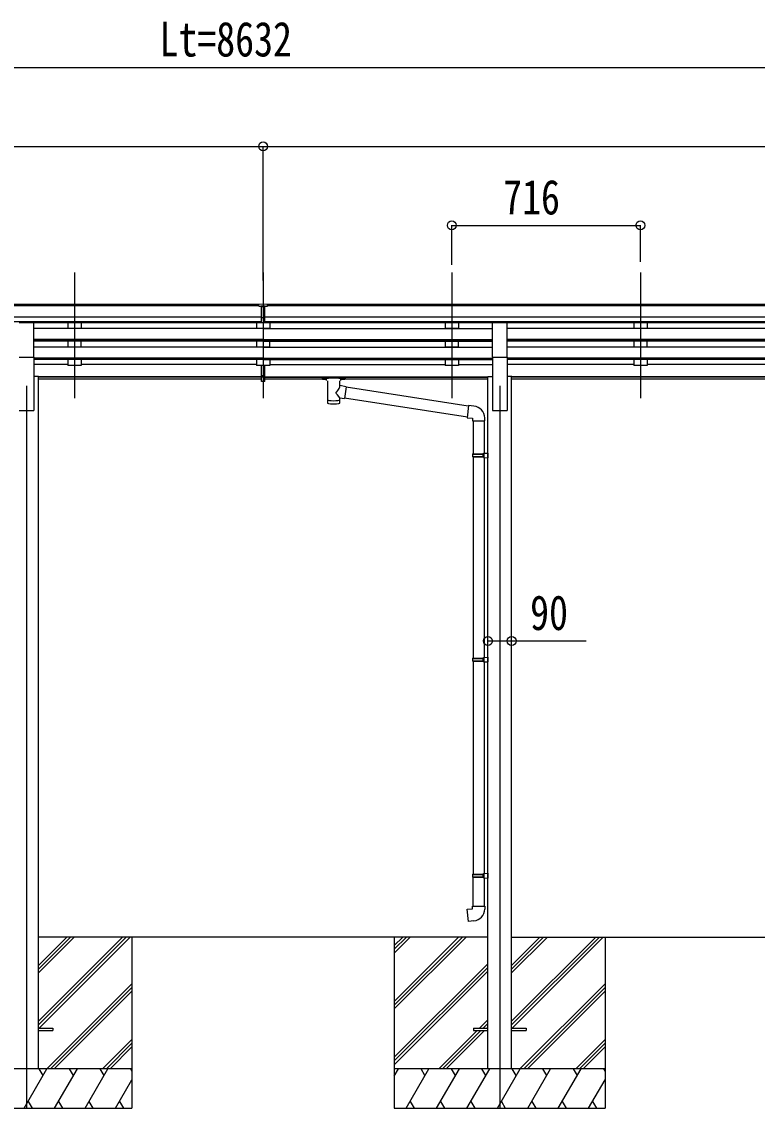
# Model space of a CAD drawing. Units: millimetres, scale not verified. Extents: x -16832 to 16820, y -11892 to 11880.
# Drawn here: x -4515 to -1723, y -6850 to -2723 of the extents above; entities that cross this region are included whole.
import ezdxf
from ezdxf.enums import TextEntityAlignment as Align

# ---------------------------------------------------------------- set-up
doc = ezdxf.new("R2010")
doc.units = ezdxf.units.MM
doc.header["$LTSCALE"] = 50
for name, color, linetype in [('0-4_YKK_12', 2, 'Continuous'), ('0-5_YKK_13', 4, 'Continuous'), ('0-6_YKK_A1', 4, 'Continuous'), ('0-7_YKK_D', 6, 'Continuous')]:
    doc.layers.add(name, color=color, linetype=linetype)
doc.styles.add('ＭＳ ゴシック', font='')
doc.styles.get('ＭＳ ゴシック').set_extended_font_data('MS Gothic')

msp = doc.modelspace()

# ---------------------------------------------------------------- linework, layer by layer
at = {"layer": '0-4_YKK_12'}
for p, q in [((-4314.72, -3675.6), (-4314.72, -4153.11)), ((-3598.72, -3675.6), (-3598.72, -4153.11)), ((-2882.72, -3675.6), (-2882.72, -4153.11)), ((-2166.72, -3675.6), (-2166.72, -4153.11)), ((-4496.72, -4106.43), (-4496.72, -6850)), ((-2700.72, -4106.43), (-2700.72, -6850))]:
    msp.add_line(p, q, dxfattribs=at)
at = {"layer": '0-5_YKK_13'}
for p, q in [((-3615.22, -3803.03), (-3615.22, -3795.19)), ((-3615.22, -3803.03), (-3605.22, -3803.03)), ((-3598.72, -3803.85), (-3605.22, -3803.45)), ((-3605.22, -3805.03), (-3592.22, -3805.03)), ((-3592.22, -3803.51), (-3598.72, -3803.83)), ((-3592.22, -3866.66), (-3592.22, -3801.39)), ((-4524.22, -3865.63), (-4469.22, -3865.63)), ((-4469.22, -3997.43), (-4469.22, -3865.63)), ((-3605.22, -3846.55), (-3598.72, -3846.72)), ((-3605.22, -3865.6), (-3598.72, -3866)), ((-3598.72, -3846.72), (-3592.22, -3846.55)), ((-3598.72, -3866), (-3592.22, -3865.6)), ((-2728.22, -3997.43), (-2728.22, -3865.63)), ((-2728.22, -3865.63), (-2673.22, -3865.63)), ((-2673.22, -3997.43), (-2673.22, -3865.63)), ((-4524.22, -3997.43), (-4469.22, -3997.43)), ((-2728.22, -3997.43), (-2673.22, -3997.43)), ((-3605.22, -4066.84), (-3605.22, -4029.36)), ((-3592.22, -4066.84), (-3592.22, -4029.36)), ((-3605.22, -4066.84), (-3592.22, -4066.84)), ((-3605.22, -4089.08), (-3605.22, -4066.84)), ((-3605.22, -4072.24), (-3592.22, -4072.24)), ((-3592.22, -4089.08), (-3592.22, -4066.84)), ((-3374.72, -4073.6), (-3374.72, -4079.36)), ((-3374.72, -4073.79), (-3374.72, -4075.33)), ((-3372.72, -4072.94), (-3289.72, -4072.94)), ((-3372.72, -4075.11), (-3289.72, -4075.11)), ((-3372.72, -4080.02), (-3358.22, -4080.02)), ((-3358.22, -4085.67), (-3358.22, -4079.12)), ((-3304.22, -4085.67), (-3304.22, -4079.12)), ((-3304.22, -4080.02), (-3289.72, -4080.02)), ((-3287.72, -4073.6), (-3287.72, -4079.36)), ((-3605.22, -4088.02), (-3598.72, -4088.42)), ((-3598.72, -4088.42), (-3592.22, -4088.02)), ((-3354.12, -4086.59), (-3354.14, -4172.03)), ((-3308.32, -4105.33), (-3308.32, -4086.59)), ((-3283.1, -4109.24), (-3308.32, -4105.32)), ((-3283.1, -4109.24), (-3290.12, -4154.5)), ((-2820.11, -4183.13), (-3283.42, -4111.25)), ((-3308.3, -4172.03), (-3308.33, -4151.36)), ((-3308.32, -4151.67), (-3290.12, -4154.5)), ((-2823.78, -4225.06), (-3289.85, -4152.76)), ((-2799.11, -4183.09), (-2819.95, -4181.26)), ((-2804.03, -4238.83), (-2758.03, -4238.83)), ((-2801.92, -4238.83), (-2801.92, -4364.07)), ((-2759.92, -4238.83), (-2759.92, -4361.51)), ((-2758.03, -4238.83), (-2758.03, -4227.92)), ((-2803.92, -4366.07), (-2802.92, -4364.07)), ((-2803.92, -4366.07), (-2759.92, -4366.07)), ((-2803.92, -4366.07), (-2803.92, -4374.07)), ((-2803.92, -4374.07), (-2759.92, -4374.07)), ((-2803.92, -4374.07), (-2802.92, -4376.07)), ((-2802.92, -4364.07), (-2759.92, -4364.07)), ((-2764.4, -4366.07), (-2764.83, -4364.07)), ((-2761.92, -4361.57), (-2745.92, -4361.1)), ((-2761.92, -4363.57), (-2761.92, -4361.57)), ((-2761.92, -4363.57), (-2759.92, -4363.57)), ((-2745.92, -4361.1), (-2745.92, -4379.04)), ((-2802.92, -4376.07), (-2759.92, -4376.07)), ((-2801.92, -4376.07), (-2801.92, -5139.95)), ((-2761.92, -4378.57), (-2761.92, -4376.57)), ((-2761.92, -4378.57), (-2745.92, -4379.04)), ((-2759.92, -4378.63), (-2759.92, -5137.39)), ((-2803.92, -5141.95), (-2802.92, -5139.95)), ((-2803.92, -5141.95), (-2759.92, -5141.95)), ((-2803.92, -5141.95), (-2803.92, -5149.95)), ((-2803.92, -5149.95), (-2759.92, -5149.95)), ((-2803.92, -5149.95), (-2802.92, -5151.95)), ((-2802.92, -5139.95), (-2759.92, -5139.95)), ((-2802.92, -5151.95), (-2759.92, -5151.95)), ((-2801.92, -5151.95), (-2801.92, -5960.44)), ((-2764.4, -5141.95), (-2764.83, -5139.95)), ((-2761.92, -5137.45), (-2745.92, -5136.98)), ((-2761.92, -5139.45), (-2761.92, -5137.45)), ((-2761.92, -5139.45), (-2759.92, -5139.45)), ((-2761.92, -5154.45), (-2761.92, -5152.45)), ((-2761.92, -5154.45), (-2745.92, -5154.92)), ((-2759.92, -5154.5), (-2759.92, -5957.88)), ((-2745.92, -5136.98), (-2745.92, -5154.92)), ((-2803.92, -5962.44), (-2802.92, -5960.44)), ((-2803.92, -5962.44), (-2759.92, -5962.44)), ((-2803.92, -5962.44), (-2803.92, -5970.44)), ((-2803.92, -5970.44), (-2759.92, -5970.44)), ((-2803.92, -5970.44), (-2802.92, -5972.44)), ((-2802.92, -5960.44), (-2759.92, -5960.44)), ((-2802.92, -5972.44), (-2759.92, -5972.44)), ((-2801.92, -6082.44), (-2801.92, -5972.44)), ((-2764.4, -5962.44), (-2764.83, -5960.44)), ((-2761.92, -5957.94), (-2745.92, -5957.47)), ((-2761.92, -5959.94), (-2761.92, -5957.94)), ((-2761.92, -5959.94), (-2759.92, -5959.94)), ((-2761.92, -5974.94), (-2761.92, -5972.94)), ((-2761.92, -5974.94), (-2745.92, -5975.41)), ((-2759.92, -5975), (-2759.92, -6082.44)), ((-2745.92, -5957.47), (-2745.92, -5975.41)), ((-2803.92, -6082.44), (-2757.92, -6082.44)), ((-2803.92, -6092.44), (-2803.92, -6082.44)), ((-2757.92, -6082.44), (-2757.92, -6093.36)), ((-4451.72, -6545.5), (-4396.92, -6545.5)), ((-4451.72, -6554.5), (-4396.92, -6554.5)), ((-4396.92, -6545.5), (-4396.92, -6554.5)), ((-2800.92, -6545.5), (-2800.92, -6554.5)), ((-2800.92, -6545.5), (-2746.12, -6545.5)), ((-2800.92, -6554.5), (-2746.12, -6554.5)), ((-2655.72, -6545.5), (-2600.92, -6545.5)), ((-2655.72, -6554.5), (-2600.92, -6554.5)), ((-2600.92, -6545.5), (-2600.92, -6554.5))]:
    msp.add_line(p, q, dxfattribs=at)
for points in [[(-3615.22, -3795.19), (-3597.22, -3795.03), (-3582.22, -3795.17)], [(-3592.22, -3802.99), (-3582.22, -3802.9), (-3582.22, -3795.17)], [(-3592.22, -3866.66), (-3598.72, -3867.06), (-3605.22, -3866.66), (-3605.22, -3801.32)], [(-3592.22, -3847.66), (-3595.48, -3847.74), (-3598.72, -3847.82), (-3601.96, -3847.74), (-3605.22, -3847.66)], [(-3374.72, -4073.6), (-3374.68, -4073.41), (-3374.6, -4073.27), (-3374.5, -4073.17), (-3374.4, -4073.11), (-3374.28, -4073.07), (-3373.99, -4073.01), (-3373.5, -4072.96), (-3372.96, -4072.94), (-3372.72, -4072.94)], [(-3374.72, -4079.36), (-3374.68, -4079.55), (-3374.6, -4079.69), (-3374.5, -4079.78), (-3374.4, -4079.84), (-3374.28, -4079.89), (-3373.99, -4079.95), (-3373.5, -4080), (-3372.96, -4080.02), (-3372.72, -4080.02)], [(-3289.72, -4072.94), (-3289.37, -4072.94), (-3288.84, -4072.97), (-3288.39, -4073.02), (-3288.09, -4073.09), (-3287.92, -4073.19), (-3287.8, -4073.33), (-3287.73, -4073.51), (-3287.72, -4073.6)], [(-3289.72, -4080.02), (-3289.37, -4080.02), (-3288.84, -4079.99), (-3288.39, -4079.94), (-3288.09, -4079.86), (-3287.92, -4079.77), (-3287.8, -4079.63), (-3287.73, -4079.45), (-3287.72, -4079.36)], [(-3592.22, -4089.08), (-3598.72, -4089.48), (-3605.22, -4089.08)], [(-2819.95, -4181.26), (-2823.95, -4227.09), (-2804.03, -4228.83), (-2804.03, -4238.83)], [(-2764.4, -4366.07), (-2764.4, -4374.07), (-2764.83, -4376.07)], [(-2761.92, -4376.57), (-2759.92, -4376.57), (-2759.92, -4363.57)], [(-2764.4, -5141.95), (-2764.4, -5149.95), (-2764.83, -5151.95)], [(-2761.92, -5152.45), (-2759.92, -5152.45), (-2759.92, -5139.45)], [(-2764.4, -5962.44), (-2764.4, -5970.44), (-2764.83, -5972.44)], [(-2761.92, -5972.94), (-2759.92, -5972.94), (-2759.92, -5959.94)], [(-2799, -6138.19), (-2819.84, -6140.01), (-2823.84, -6094.19), (-2803.92, -6092.44)]]:
    msp.add_lwpolyline(points, dxfattribs=at)
for centre, start, end in [((-2803.03, -4227.92), 0, 85), ((-2802.92, -6093.36), 275, 0)]:
    msp.add_arc(centre, 45, start, end, dxfattribs=at)
for centre, major_axis, ratio, start_param, end_param in [((-3574.15, -3805.34), (24.57, -1.51), 0.121868, 3.1422238, 3.1491027), ((-3372.72, -4075.33), (2, 0), 0.109601, 1.5707963, 3.1415927), ((-3331.22, -4079.12), (27, 0), 0.070066, 6.2831853, 9.424778), ((-3320.22, -4083.1), (16, 0), 0.361356, 6.2636979, 6.2831853), ((-3289.72, -4075.33), (2, 0), 0.109601, 0, 1.5707963), ((-3331.22, -4131.87), (-22.81, -26.62), 0.234429, 1.6855472, 3.1268519), ((-3331.22, -4159.59), (22.91, 0), 0.122865, 3.1415927, 6.2831853), ((-3328.67, -4129.23), (20.32, -22.25), 0.045535, 0.0389954, 1.3075346), ((-3331.22, -4172.03), (22.92, 0), 0.101955, 3.1415499, 6.2833984)]:
    msp.add_ellipse(centre, major_axis=major_axis, ratio=ratio, start_param=start_param, end_param=end_param, dxfattribs=at)
at = {"layer": '0-6_YKK_A1'}
for p, q in [((-3615.22, -3796.6), (-7888.22, -3796.6)), ((690.78, -3796.6), (-3582.22, -3796.6)), ((-3615.22, -3801.82), (-7888.22, -3801.82)), ((-3592.22, -3801.82), (-3592.22, -3801.82)), ((690.78, -3801.82), (-3582.22, -3801.82)), ((-3605.22, -3845.35), (-7888.22, -3845.35)), ((-3605.22, -3863.2), (-7888.22, -3863.2)), ((-3605.22, -3866.45), (-4469.22, -3866.45)), ((-4339.72, -3866.55), (-4339.72, -3888.42)), ((-4289.72, -3866.55), (-4289.72, -3888.42)), ((-3623.72, -3866.55), (-3623.72, -3888.42)), ((690.78, -3845.35), (-3592.22, -3845.35)), ((690.78, -3863.2), (-3592.22, -3863.2)), ((-2728.22, -3866.45), (-3592.22, -3866.45)), ((-3573.72, -3866.55), (-3573.72, -3888.42)), ((-2907.72, -3866.55), (-2907.72, -3888.42)), ((-2857.72, -3866.55), (-2857.72, -3888.42)), ((-228.22, -3866.45), (-2673.22, -3866.45)), ((-2191.72, -3866.55), (-2191.72, -3888.42)), ((-2141.72, -3866.55), (-2141.72, -3888.42)), ((-3598.72, -3888.52), (-4469.22, -3888.52)), ((-4289.72, -3888.42), (-4339.72, -3888.42)), ((-3573.72, -3888.42), (-3623.72, -3888.42)), ((-3598.72, -3888.52), (-2728.22, -3888.52)), ((-2857.72, -3888.42), (-2907.72, -3888.42)), ((-228.22, -3888.52), (-2673.22, -3888.52)), ((-2141.72, -3888.42), (-2191.72, -3888.42)), ((-3598.72, -3930.39), (-4469.22, -3930.39)), ((-3598.72, -3931.89), (-4469.22, -3931.89)), ((-3598.72, -3936.21), (-4469.22, -3936.21)), ((-3598.72, -3958.62), (-4469.22, -3958.62)), ((-4339.72, -3936.21), (-4339.72, -3958.52)), ((-4289.72, -3958.52), (-4339.72, -3958.52)), ((-4289.72, -3958.52), (-4289.72, -3936.21)), ((-3623.72, -3936.21), (-3623.72, -3958.52)), ((-3573.72, -3958.52), (-3623.72, -3958.52)), ((-3598.72, -3930.39), (-2728.22, -3930.39)), ((-3598.72, -3931.89), (-2728.22, -3931.89)), ((-3598.72, -3936.21), (-2728.22, -3936.21)), ((-3598.72, -3958.62), (-2728.22, -3958.62)), ((-3573.72, -3958.52), (-3573.72, -3936.21)), ((-2907.72, -3936.21), (-2907.72, -3958.52)), ((-2857.72, -3958.52), (-2907.72, -3958.52)), ((-2857.72, -3958.52), (-2857.72, -3936.21)), ((-228.22, -3930.39), (-2673.22, -3930.39)), ((-228.22, -3931.89), (-2673.22, -3931.89)), ((-228.22, -3936.21), (-2673.22, -3936.21)), ((-228.22, -3958.62), (-2673.22, -3958.62)), ((-2191.72, -3936.21), (-2191.72, -3958.52)), ((-2141.72, -3958.52), (-2191.72, -3958.52)), ((-2141.72, -3958.52), (-2141.72, -3936.21)), ((-4469.22, -3997.43), (-4469.22, -4200)), ((-3598.72, -4000.5), (-4469.22, -4000.5)), ((-3598.72, -4001.99), (-4469.22, -4001.99)), ((-3598.72, -4000.5), (-2728.22, -4000.5)), ((-3598.72, -4001.99), (-2728.22, -4001.99)), ((-2728.22, -3997.43), (-2728.22, -4200)), ((-2673.22, -3997.43), (-2673.22, -4200)), ((-228.22, -4000.5), (-2673.22, -4000.5)), ((-228.22, -4001.99), (-2673.22, -4001.99)), ((-3598.72, -4006.31), (-4469.22, -4006.31)), ((-4339.72, -4024.41), (-4469.22, -4024.41)), ((-4339.72, -4006.31), (-4339.72, -4029.36)), ((-4289.72, -4029.36), (-4339.72, -4029.36)), ((-4289.72, -4006.31), (-4289.72, -4029.36)), ((-3623.72, -4024.41), (-4289.72, -4024.41)), ((-3623.72, -4006.31), (-3623.72, -4029.36)), ((-3573.72, -4029.36), (-3623.72, -4029.36)), ((-3598.72, -4006.31), (-2728.22, -4006.31)), ((-3573.72, -4006.31), (-3573.72, -4029.36)), ((-3573.72, -4024.41), (-2907.72, -4024.41)), ((-2907.72, -4006.31), (-2907.72, -4029.36)), ((-2857.72, -4029.36), (-2907.72, -4029.36)), ((-2857.72, -4006.31), (-2857.72, -4029.36)), ((-2857.72, -4024.41), (-2728.22, -4024.41)), ((-228.22, -4006.31), (-2673.22, -4006.31)), ((-2191.72, -4024.41), (-2673.22, -4024.41)), ((-2191.72, -4006.31), (-2191.72, -4029.36)), ((-2141.72, -4029.36), (-2191.72, -4029.36)), ((-2141.72, -4006.31), (-2141.72, -4029.36)), ((-1475.72, -4024.41), (-2141.72, -4024.41)), ((-4451.52, -4071), (-4469.22, -4071)), ((-4451.52, -6700), (-4451.52, -4071)), ((-3605.22, -4071.43), (-4451.52, -4071.43)), ((-3605.22, -4072.82), (-4451.52, -4072.82)), ((-3605.22, -4080.51), (-4451.52, -4080.51)), ((-3592.22, -4071.43), (-2745.92, -4071.43)), ((-3592.22, -4072.82), (-2745.92, -4072.82)), ((-3358.22, -4080.51), (-3592.22, -4080.51)), ((-2745.92, -4080.51), (-3304.22, -4080.51)), ((-2745.92, -6700), (-2745.92, -4071)), ((-2745.92, -4071), (-2728.22, -4071)), ((-2655.52, -4071), (-2673.22, -4071)), ((-2655.72, -6700), (-2655.72, -4071)), ((-245.92, -4071.43), (-2655.52, -4071.43)), ((-245.92, -4072.82), (-2655.52, -4072.82)), ((-245.92, -4080.51), (-2655.52, -4080.51)), ((-4524.22, -4200), (-4469.22, -4200)), ((-2728.22, -4200), (-2673.22, -4200)), ((-2745.72, -6200), (-4451.72, -6200)), ((-4451.72, -6519.48), (-4132.24, -6200)), ((-4451.72, -6533.62), (-4118.1, -6200)), ((-4451.72, -6335.63), (-4316.09, -6200)), ((-4451.72, -6321.49), (-4330.23, -6200)), ((-4451.72, -6307.35), (-4344.37, -6200)), ((-4449.46, -6545.5), (-4103.96, -6200)), ((-4096.92, -6200), (-4096.92, -6850)), ((-3100.92, -6200), (-3100.92, -6850)), ((-3100.92, -6444.18), (-2856.74, -6200)), ((-3100.92, -6458.32), (-2842.6, -6200)), ((-3100.92, -6472.46), (-2828.46, -6200)), ((-3100.92, -6260.33), (-3040.59, -6200)), ((-3100.92, -6246.19), (-3054.73, -6200)), ((-3100.92, -6232.05), (-3068.87, -6200)), ((-2655.72, -6200), (-245.92, -6200)), ((-2655.72, -6519.48), (-2336.24, -6200)), ((-2655.72, -6533.62), (-2322.1, -6200)), ((-2655.72, -6335.63), (-2520.09, -6200)), ((-2655.72, -6321.49), (-2534.23, -6200)), ((-2655.72, -6307.35), (-2548.37, -6200)), ((-2653.46, -6545.5), (-2307.96, -6200)), ((-2300.92, -6200), (-2300.92, -6850)), ((-3100.92, -6656.31), (-2746.12, -6301.51)), ((-3100.92, -6670.45), (-2746.12, -6315.65)), ((-3100.92, -6684.59), (-2746.12, -6329.79)), ((-4420.11, -6700), (-4096.92, -6376.81)), ((-4405.97, -6700), (-4096.92, -6390.95)), ((-2624.11, -6700), (-2300.92, -6376.81)), ((-2609.97, -6700), (-2300.92, -6390.95)), ((-4391.83, -6700), (-4096.92, -6405.09)), ((-2595.83, -6700), (-2300.92, -6405.09)), ((-2777.98, -6545.5), (-2746.12, -6513.64)), ((-2932.48, -6700), (-2786.98, -6554.5)), ((-2918.34, -6700), (-2772.84, -6554.5)), ((-2904.19, -6700), (-2758.69, -6554.5)), ((-2763.84, -6545.5), (-2746.12, -6527.78)), ((-2749.69, -6545.5), (-2746.12, -6541.93)), ((-4207.98, -6700), (-4096.92, -6588.94)), ((-4193.84, -6700), (-4096.92, -6603.08)), ((-2411.98, -6700), (-2300.92, -6588.94)), ((-2397.84, -6700), (-2300.92, -6603.08)), ((-4179.7, -6700), (-4096.92, -6617.23)), ((-2383.69, -6700), (-2300.92, -6617.23)), ((-4096.92, -6700), (-4896.92, -6700)), ((-4505.76, -6850), (-4419.16, -6700)), ((-4434.16, -6725.98), (-4449.16, -6700)), ((-4390.29, -6850), (-4303.69, -6700)), ((-4318.69, -6725.98), (-4333.69, -6700)), ((-4274.82, -6850), (-4188.22, -6700)), ((-4218.22, -6700), (-4203.22, -6725.98)), ((-4102.75, -6700), (-4096.92, -6710.1)), ((-2300.92, -6700), (-3100.92, -6700)), ((-3100.92, -6727.5), (-3085.04, -6700)), ((-3056.17, -6850), (-2969.57, -6700)), ((-2984.57, -6725.98), (-2999.57, -6700)), ((-2940.7, -6850), (-2854.1, -6700)), ((-2869.1, -6725.98), (-2884.1, -6700)), ((-2825.23, -6850), (-2738.63, -6700)), ((-2753.63, -6725.98), (-2768.63, -6700)), ((-2709.76, -6850), (-2623.16, -6700)), ((-2638.16, -6725.98), (-2653.16, -6700)), ((-2594.29, -6850), (-2507.69, -6700)), ((-2522.69, -6725.98), (-2537.69, -6700)), ((-2478.82, -6850), (-2392.22, -6700)), ((-2422.22, -6700), (-2407.22, -6725.98)), ((-2306.75, -6700), (-2300.92, -6710.1)), ((-4159.35, -6850), (-4096.92, -6741.86)), ((-2363.35, -6850), (-2300.92, -6741.86)), ((-4896.92, -6850), (-4096.92, -6850)), ((-4490.77, -6824.02), (-4475.77, -6850)), ((-4375.3, -6824.02), (-4360.3, -6850)), ((-4259.83, -6824.02), (-4244.83, -6850)), ((-4144.36, -6824.02), (-4129.36, -6850)), ((-3100.92, -6850), (-2300.92, -6850)), ((-3041.18, -6824.02), (-3026.18, -6850)), ((-2925.71, -6824.02), (-2910.71, -6850)), ((-2810.23, -6824.02), (-2795.23, -6850)), ((-2694.76, -6824.02), (-2679.77, -6850)), ((-2579.29, -6824.02), (-2564.3, -6850)), ((-2463.82, -6824.02), (-2448.83, -6850)), ((-2348.36, -6824.02), (-2333.36, -6850))]:
    msp.add_line(p, q, dxfattribs=at)
at = {"layer": '0-7_YKK_D'}
for p, q in [((-7714.72, -2896.6), (517.28, -2896.6)), ((-7894.72, -3196.6), (-3598.72, -3196.6)), ((-3598.72, -3706.18), (-3598.72, -3195.6)), ((-3598.72, -3706.18), (-3598.72, -3195.6)), ((-3598.72, -3196.6), (697.28, -3196.6)), ((-2882.72, -3646.71), (-2882.72, -3495.6)), ((-2882.72, -3496.6), (-2166.72, -3496.6)), ((-2166.72, -3635.57), (-2166.72, -3495.6))]:
    msp.add_line(p, q, dxfattribs=at)
msp.add_lwpolyline([(-2745.92, -5075), (-2655.52, -5075), (-2372.32, -5075)], dxfattribs=at)
for centre in [(-3598.72, -3196.6), (-3598.72, -3196.6), (-2882.72, -3496.6), (-2166.72, -3496.6), (-2745.92, -5075), (-2655.52, -5075)]:
    msp.add_circle(centre, 17, dxfattribs=at)

# ---------------------------------------------------------------- texts
at = {"layer": '0-7_YKK_D', "style": 'ＭＳ ゴシック', "width": 0.8}
for s, p in [('Lt=8632', (-3992.32, -2894.6)), ('716', (-2687.92, -3494.6)), ('90', (-2585.52, -5073))]:
    msp.add_text(s, height=132, dxfattribs=at).set_placement(p, align=Align.BOTTOM_LEFT)

doc.saveas('drawing.dxf')
